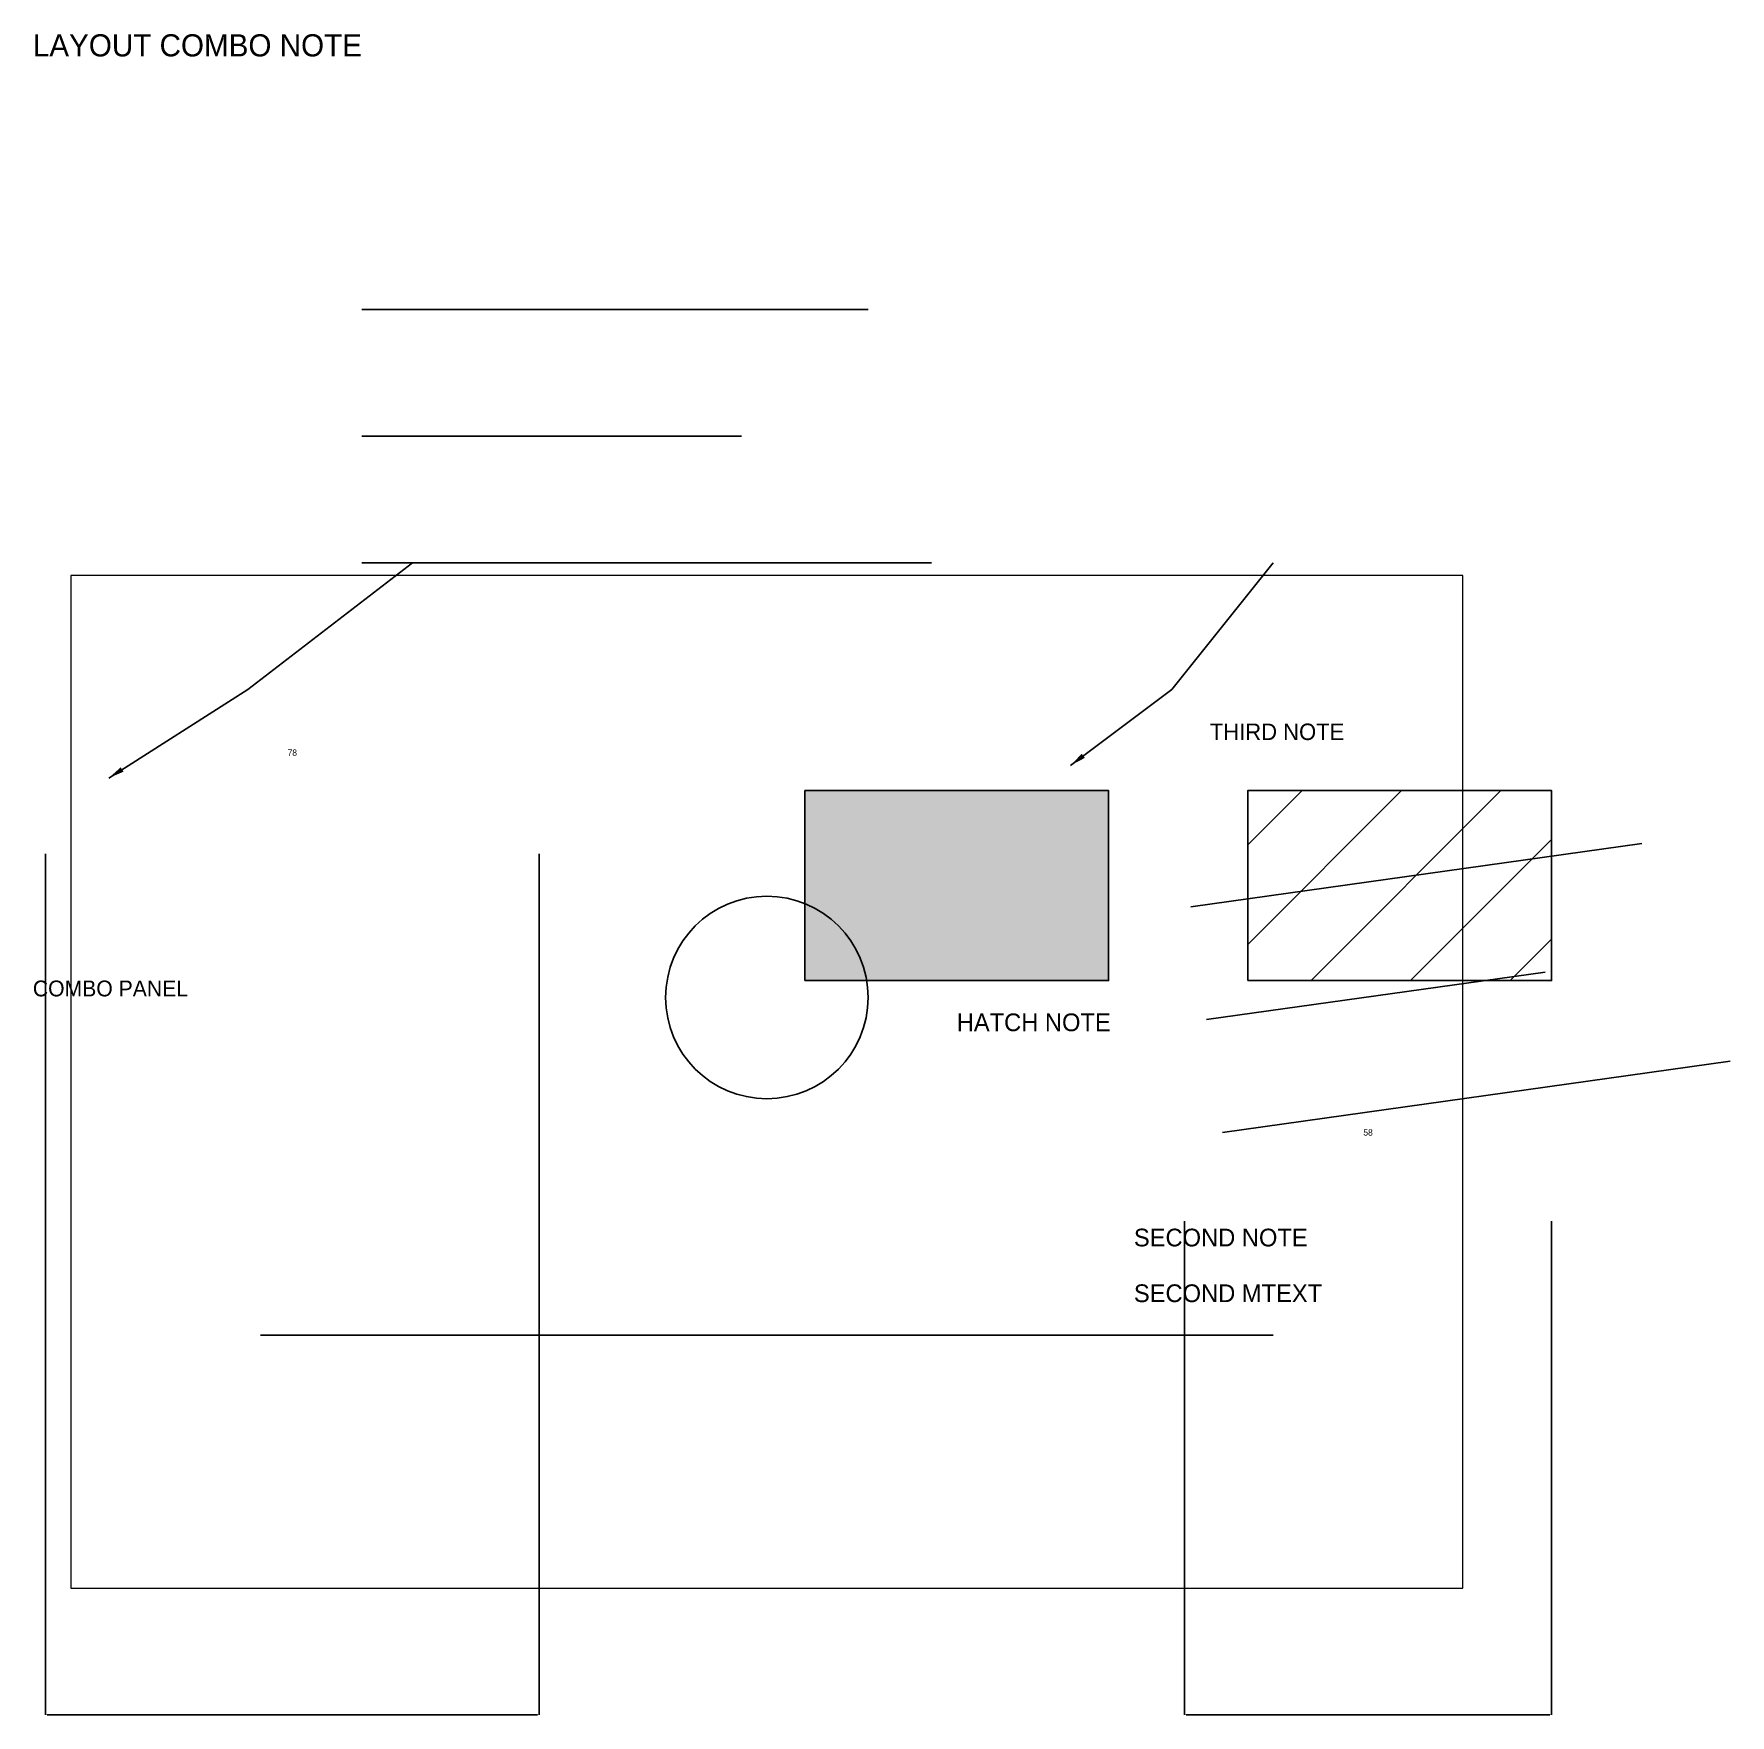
# Paper-space layout 'LayoutCombo' of a CAD drawing. Header units: millimetres. Extents: x 24 to 292, y 0 to 266.
# The model-space entities are those that its viewports show. They can reach past a viewport. Long polylines and large blocks are cut down to what shows.
import ezdxf

# ---------------------------------------------------------------- set-up
doc = ezdxf.new("R2010")
doc.units = ezdxf.units.MM
doc.dimstyles.get("Standard").update_dxf_attribs({"dimtxt": 2.5, "dimasz": 2.5, "dimexe": 1.25, "dimexo": 0.625, "dimtad": 1, "dimcen": 2.5, "dimazin": 3, "dimtfac": 1, "dimtmove": 0, "dimatfit": 3})

# ---------------------------------------------------------------- blocks, each defined once
blk = doc.blocks.new('PaperComboBlock')
for p, q in [((0, 40), (80, 40)), ((0, 20), (60, 20)), ((0, 0), (90, 0))]:
    blk.add_line(p, q)
blk = doc.blocks.new('_CLOSEDFILLED')
at = {"color": 0, "linetype": 'BYBLOCK'}
blk.add_solid([(-1, 0.2), (0, 0), (-1, -0.2)], dxfattribs=at)
blk = doc.blocks.new('*D1')
for p, q in [((26, 136), (26, 0)), ((104, 136), (104, 0)), ((26.25, 0), (103.75, 0))]:
    blk.add_line(p, q)
at = {"layer": 'Defpoints'}
for p in [(26, 136), (104, 136), (26, 0)]:
    blk.add_point(p, dxfattribs=at)
at = {"xscale": 0.25, "yscale": 0.25, "rotation": 180}
blk.add_blockref('_CLOSEDFILLED', (26, 0), dxfattribs=at)
at = {"xscale": 0.25, "yscale": 0.25}
blk.add_blockref('_CLOSEDFILLED', (104, 0), dxfattribs=at)
at = {"insert": (65, 152), "char_height": 1, "attachment_point": 5}
blk.add_mtext('78', dxfattribs=at)
blk = doc.blocks.new('*D2')
for p, q in [((206, 78), (206, 0)), ((264, 78), (264, 0)), ((206.25, 0), (263.75, 0))]:
    blk.add_line(p, q)
at = {"layer": 'Defpoints'}
for p in [(206, 78), (264, 78), (206, 0)]:
    blk.add_point(p, dxfattribs=at)
at = {"xscale": 0.25, "yscale": 0.25, "rotation": 180}
blk.add_blockref('_CLOSEDFILLED', (206, 0), dxfattribs=at)
at = {"xscale": 0.25, "yscale": 0.25}
blk.add_blockref('_CLOSEDFILLED', (264, 0), dxfattribs=at)
at = {"insert": (235, 92), "char_height": 1, "attachment_point": 5}
blk.add_mtext('58', dxfattribs=at)

msp = doc.modelspace()

# ---------------------------------------------------------------- linework, layer by layer
msp.add_line((0, 0), (120, 0))
msp.add_circle((60, 40), 12)

psp = doc.layouts.new('LayoutCombo')

# ---------------------------------------------------------------- hatches: boundary and pattern name
h = psp.add_hatch(color=2)
h.dxf.hatch_style = 1
h.paths.add_polyline_path([(146, 116), (194, 116), (194, 146), (146, 146)])
h = psp.add_hatch()
h.set_pattern_fill('ANSI31', scale=3.5)
h.paths.add_polyline_path([(216, 116), (264, 116), (264, 146), (216, 146)])

# ---------------------------------------------------------------- linework, layer by layer
for points in [[(146, 116), (194, 116), (194, 146), (146, 146)], [(216, 116), (264, 116), (264, 146), (216, 146)]]:
    psp.add_lwpolyline(points, close=True)

# ---------------------------------------------------------------- block references
psp.add_blockref('PaperComboBlock', (76, 182))
at = {"xscale": 0.9, "yscale": 0.9, "rotation": 8}
psp.add_blockref('PaperComboBlock', (212, 92), dxfattribs=at)

# ---------------------------------------------------------------- texts
for s, height, p in [('LAYOUT COMBO NOTE', 3.5, (24, 262)), ('THIRD NOTE', 2.6, (210, 154)), ('HATCH NOTE', 2.8, (170, 108)), ('SECOND NOTE', 2.8, (198, 74))]:
    psp.add_text(s, height=height).set_placement(p)
at = {"attachment_point": 1}
for s, insert, char_height in [('COMBO PANEL', (24, 116), 2.5), ('SECOND MTEXT', (198, 68), 2.8)]:
    psp.add_mtext(s, dxfattribs=dict(at, insert=insert, char_height=char_height))

# ---------------------------------------------------------------- dimensions: what is measured, and where the dimension line sits
for base, p1, p2, picture, middle in [((26, 0), (26, 136), (104, 136), '*D1', (65, 152)), ((206, 0), (206, 78), (264, 78), '*D2', (235, 92))]:
    dim = psp.add_linear_dim(base=base, p1=p1, p2=p2, dimstyle='Standard', override={"dimtmove": 2})
    dim.commit()
    dim.dimension.update_dxf_attribs({"geometry": picture, "text_midpoint": middle, "dimtype": 160})

# ---------------------------------------------------------------- leaders
for points in [[(36, 148), (58, 162), (84, 182)], [(188, 150), (204, 162), (220, 182)]]:
    psp.add_leader(points, dimstyle='Standard')

# ---------------------------------------------------------------- viewports
at = {"layer": 'VIEWPORTS'}
psp.add_viewport(center=(140, 100), size=(220, 160), view_center_point=(60, 30), view_height=120, dxfattribs=at)

doc.saveas('drawing.dxf')
